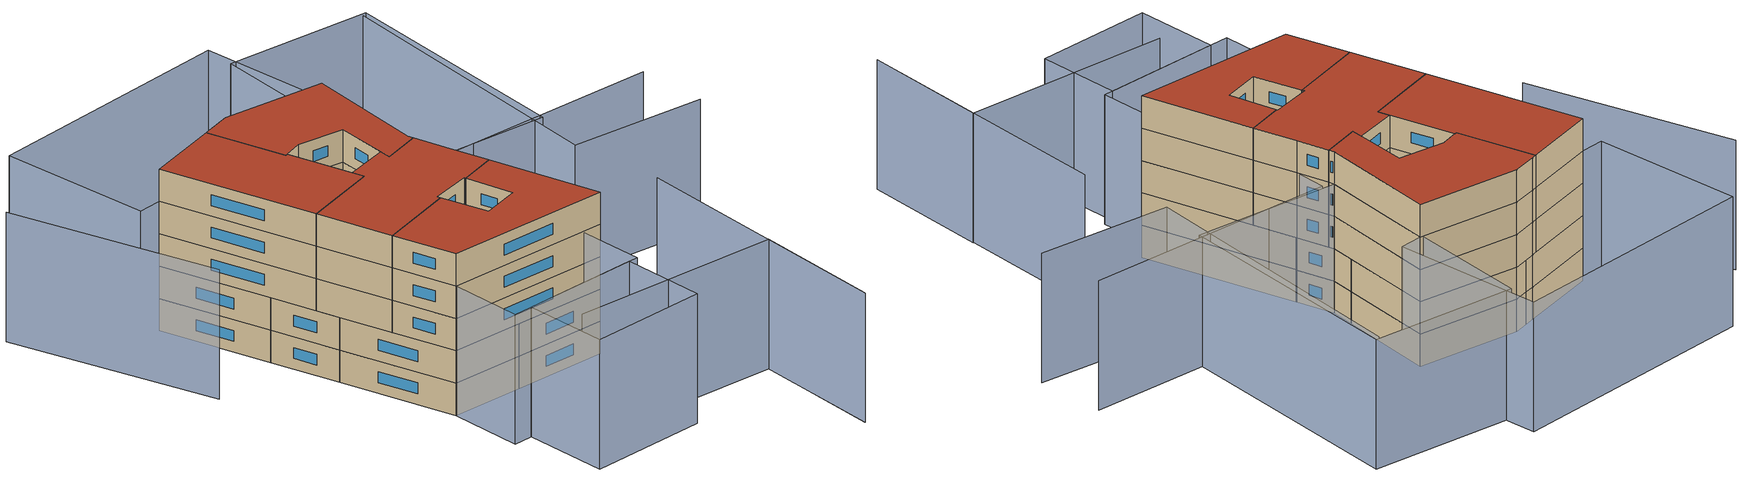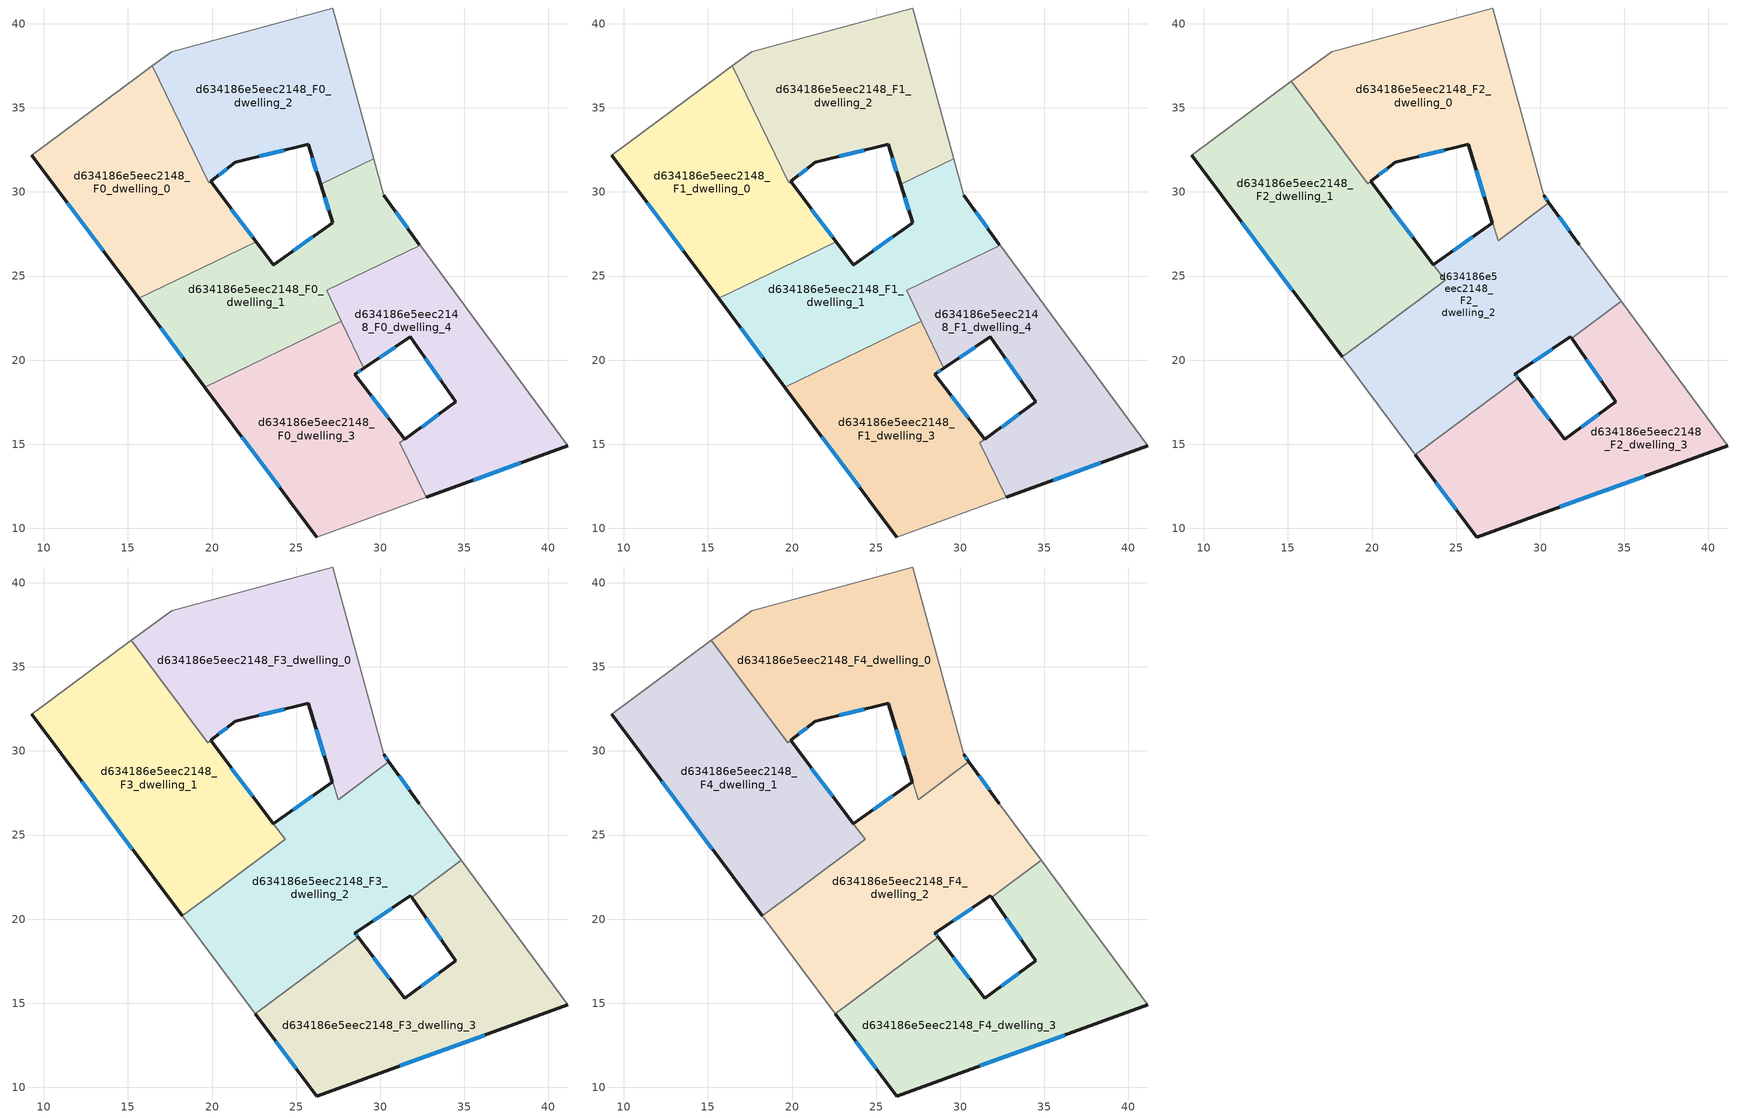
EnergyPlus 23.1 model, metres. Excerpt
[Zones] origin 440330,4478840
d634186e5eec2148_F0_dwelling_0
 floor ground (EU_floor_Construction): 16.45,37.49 19.8,30.54 19.91,30.63 23.64,25.67 22.62,27.03 21.7,26.59 15.63,23.67 9.28,32.19 15.6,36.87 z0
 wall outside (EU_wall_Construction): 9.28,32.19 15.63,23.67 / 23.64,25.67 23.65,25.67 19.91,30.63 z0:3
 wall adiabatic (EU_wall_Construction): 16.45,37.49 15.6,36.87 9.28,32.19 z0:3
 wall to d634186e5eec2148_F0_dwelling_2 (EU_wall_Construction): 19.91,30.63 19.8,30.54 16.45,37.49 z0:3
 wall to d634186e5eec2148_F0_dwelling_1 (EU_wall_Construction): 15.63,23.67 21.7,26.59 22.62,27.03 23.64,25.67 z0:3
 window (EU_Window_Construction): 11.38,29.36 13.53,26.49 / 22.41,27.31 21.15,28.98 z0.99:2.01
d634186e5eec2148_F0_dwelling_1
 floor ground (EU_floor_Construction): 29.61,31.98 30.2,29.79 32.33,26.86 32.36,26.82 26.81,24.15 27.69,22.3 19.57,18.39 15.63,23.67 22.62,27.03 23.65,25.67 27.16,28.16 26.45,30.46 z0
 wall outside (EU_wall_Construction): 26.45,30.46 27.16,28.16 23.65,25.67 / 32.33,26.86 30.2,29.79 / 15.63,23.67 19.57,18.39 z0:3
 wall to d634186e5eec2148_F0_dwelling_2 (EU_wall_Construction): 29.61,31.98 26.45,30.46 z0:3
 wall adiabatic (EU_wall_Construction): 30.2,29.79 29.61,31.98 / 32.36,26.82 32.33,26.86 z0:3
 wall to d634186e5eec2148_F0_dwelling_4 (EU_wall_Construction): 27.69,22.3 26.81,24.15 32.36,26.82 z0:3
 wall to d634186e5eec2148_F0_dwelling_3 (EU_wall_Construction): 19.57,18.39 27.69,22.3 z0:3
 window (EU_Window_Construction): 26.69,29.69 26.92,28.92 / 31.63,27.83 30.91,28.82 / 16.94,21.92 18.26,20.14 / 26,27.33 24.82,26.5 z0.99:2.01
d634186e5eec2148_F0_dwelling_2
 floor ground (EU_floor_Construction): 27.19,40.94 29.61,31.98 26.45,30.46 25.71,32.82 21.38,31.77 19.8,30.54 16.45,37.49 17.61,38.34 z0
 wall outside (EU_wall_Construction): 19.91,30.63 21.38,31.77 25.71,32.82 26.45,30.46 z0:3
 wall adiabatic (EU_wall_Construction): 29.61,31.98 27.19,40.94 17.61,38.34 16.45,37.49 z0:3
 window (EU_Window_Construction): 25.96,32.04 26.21,31.24 / 22.82,32.12 24.28,32.47 / 20.4,31.01 20.9,31.39 z0.99:2.01
d634186e5eec2148_F0_dwelling_3
 floor ground (EU_floor_Construction): 29.03,19.53 28.5,19.17 31.44,15.28 31.17,15.08 32.73,11.85 26.22,9.49 19.57,18.39 27.69,22.3 z0
 wall outside (EU_wall_Construction): 19.57,18.39 26.22,9.49 / 31.44,15.28 28.5,19.17 29.03,19.53 z0:3
 wall adiabatic (EU_wall_Construction): 26.22,9.49 32.73,11.85 z0:3
 wall to d634186e5eec2148_F0_dwelling_4 (EU_wall_Construction): 32.73,11.85 31.17,15.08 31.44,15.28 / 29.03,19.53 27.69,22.3 z0:3
 window (EU_Window_Construction): 21.77,15.44 24.01,12.44 / 28.67,19.29 28.85,19.41 / 30.47,16.57 29.47,17.88 z0.99:2.01
d634186e5eec2148_F0_dwelling_4
 floor ground (EU_floor_Construction): 32.36,26.82 41.15,14.91 32.73,11.85 31.17,15.08 34.48,17.51 31.8,21.4 29.03,19.53 26.81,24.15 z0
 wall outside (EU_wall_Construction): 29.03,19.53 31.8,21.4 34.48,17.51 31.45,15.29 / 32.73,11.85 41.15,14.91 z0:3
 wall adiabatic (EU_wall_Construction): 41.15,14.91 32.36,26.82 z0:3
 window (EU_Window_Construction): 33.47,16.77 32.45,16.02 / 32.69,20.11 33.59,18.8 / 29.95,20.15 30.88,20.78 / 35.52,12.86 38.36,13.89 z0.99:2.01
d634186e5eec2148_F1_dwelling_0
 floor to d634186e5eec2148_F0_dwelling_0 (EU_floor_Construction): 16.45,37.49 19.8,30.54 19.91,30.63 23.64,25.67 22.62,27.03 21.7,26.59 15.63,23.67 9.28,32.19 15.6,36.87 z3
 wall outside (EU_wall_Construction): 9.28,32.19 15.63,23.67 / 23.64,25.67 23.65,25.67 19.91,30.63 z3:6
 wall adiabatic (EU_wall_Construction): 16.45,37.49 15.6,36.87 9.28,32.19 z3:6
 wall to d634186e5eec2148_F1_dwelling_2 (EU_wall_Construction): 19.91,30.63 19.8,30.54 16.45,37.49 z3:6
 wall to d634186e5eec2148_F1_dwelling_1 (EU_wall_Construction): 15.63,23.67 21.7,26.59 22.62,27.03 23.64,25.67 z3:6
 window (EU_Window_Construction): 11.38,29.36 13.53,26.49 / 22.41,27.31 21.15,28.98 z3.99:5.01
d634186e5eec2148_F1_dwelling_1
 floor to d634186e5eec2148_F0_dwelling_1 (EU_floor_Construction): 29.61,31.98 30.2,29.79 32.33,26.86 32.36,26.82 26.81,24.15 27.69,22.3 19.57,18.39 15.63,23.67 22.62,27.03 23.65,25.67 27.16,28.16 26.45,30.46 z3
 wall outside (EU_wall_Construction): 26.45,30.46 27.16,28.16 23.65,25.67 / 32.33,26.86 30.2,29.79 / 15.63,23.67 19.57,18.39 z3:6
 wall to d634186e5eec2148_F1_dwelling_2 (EU_wall_Construction): 29.61,31.98 26.45,30.46 z3:6
 wall adiabatic (EU_wall_Construction): 30.2,29.79 29.61,31.98 / 32.36,26.82 32.33,26.86 z3:6
 wall to d634186e5eec2148_F1_dwelling_4 (EU_wall_Construction): 27.69,22.3 26.81,24.15 32.36,26.82 z3:6
 wall to d634186e5eec2148_F1_dwelling_3 (EU_wall_Construction): 19.57,18.39 27.69,22.3 z3:6
 window (EU_Window_Construction): 26.69,29.69 26.92,28.92 / 31.63,27.83 30.91,28.82 / 16.94,21.92 18.26,20.14 / 26,27.33 24.82,26.5 z3.99:5.01
d634186e5eec2148_F1_dwelling_2
 floor to d634186e5eec2148_F0_dwelling_2 (EU_floor_Construction): 27.19,40.94 29.61,31.98 26.45,30.46 25.71,32.82 21.38,31.77 19.8,30.54 16.45,37.49 17.61,38.34 z3
 wall outside (EU_wall_Construction): 19.91,30.63 21.38,31.77 25.71,32.82 26.45,30.46 z3:6
 wall adiabatic (EU_wall_Construction): 29.61,31.98 27.19,40.94 17.61,38.34 16.45,37.49 z3:6
 window (EU_Window_Construction): 25.96,32.04 26.21,31.24 / 22.82,32.12 24.28,32.47 / 20.4,31.01 20.9,31.39 z3.99:5.01
d634186e5eec2148_F1_dwelling_3
 floor to d634186e5eec2148_F0_dwelling_3 (EU_floor_Construction): 29.03,19.53 28.5,19.17 31.44,15.28 31.17,15.08 32.73,11.85 26.22,9.49 19.57,18.39 27.69,22.3 z3
 wall outside (EU_wall_Construction): 19.57,18.39 26.22,9.49 / 31.44,15.28 28.5,19.17 29.03,19.53 z3:6
 wall adiabatic (EU_wall_Construction): 26.22,9.49 32.73,11.85 z3:6
 wall to d634186e5eec2148_F1_dwelling_4 (EU_wall_Construction): 32.73,11.85 31.17,15.08 31.44,15.28 / 29.03,19.53 27.69,22.3 z3:6
 window (EU_Window_Construction): 21.77,15.44 24.01,12.44 / 28.67,19.29 28.85,19.41 / 30.47,16.57 29.47,17.88 z3.99:5.01
d634186e5eec2148_F1_dwelling_4
 floor to d634186e5eec2148_F0_dwelling_4 (EU_floor_Construction): 32.36,26.82 41.15,14.91 32.73,11.85 31.17,15.08 34.48,17.51 31.8,21.4 29.03,19.53 26.81,24.15 z3
 wall outside (EU_wall_Construction): 29.03,19.53 31.8,21.4 34.48,17.51 31.45,15.29 / 32.73,11.85 41.15,14.91 z3:6
 wall adiabatic (EU_wall_Construction): 41.15,14.91 32.36,26.82 z3:6
 window (EU_Window_Construction): 33.47,16.77 32.45,16.02 / 32.69,20.11 33.59,18.8 / 29.95,20.15 30.88,20.78 / 35.52,12.86 38.36,13.89 z3.99:5.01
d634186e5eec2148_F2_dwelling_0
 floor to d634186e5eec2148_F1_dwelling_2 (EU_floor_Construction): 27.19,40.94 29.61,31.98 26.45,30.46 25.71,32.82 21.38,31.77 19.91,30.63 19.8,30.54 16.45,37.49 17.61,38.34 z6
 floor to d634186e5eec2148_F1_dwelling_0 (EU_floor_Construction): 16.45,37.49 19.8,30.54 19.74,30.5 15.21,36.57 15.6,36.87 z6
 floor to d634186e5eec2148_F1_dwelling_1 (EU_floor_Construction): 29.61,31.98 30.2,29.79 30.52,29.35 27.49,27.1 26.45,30.46 z6
 wall outside (EU_wall_Construction): 19.91,30.63 21.38,31.77 25.71,32.82 27.16,28.17 / 30.52,29.36 30.2,29.79 z6:9
 wall to d634186e5eec2148_F2_dwelling_1 (EU_wall_Construction): 15.21,36.57 19.74,30.5 19.91,30.63 z6:9
 wall adiabatic (EU_wall_Construction): 30.2,29.79 27.19,40.94 17.61,38.34 15.6,36.87 15.21,36.57 z6:9
 wall to d634186e5eec2148_F2_dwelling_2 (EU_wall_Construction): 27.16,28.16 27.49,27.1 30.52,29.36 z6:9
 window (EU_Window_Construction): 26.19,31.28 26.68,29.71 / 22.82,32.12 24.28,32.47 / 20.4,31.01 20.89,31.39 / 30.41,29.5 30.31,29.65 z6.99:8.01
d634186e5eec2148_F2_dwelling_1
 floor outside (EU_floor_Construction): 22.62,27.03 15.63,23.67 21.7,26.59 z6
 floor to d634186e5eec2148_F1_dwelling_0 (EU_floor_Construction): 19.91,30.63 23.62,25.7 22.62,27.03 21.7,26.59 15.63,23.67 9.28,32.19 15.21,36.57 19.74,30.5 z6
 floor to d634186e5eec2148_F1_dwelling_1 (EU_floor_Construction): 23.62,25.7 24.34,24.75 18.23,20.19 15.63,23.67 22.62,27.03 z6
 wall outside (EU_wall_Construction): 9.28,32.19 18.23,20.19 / 23.65,25.67 19.91,30.63 z6:9
 wall adiabatic (EU_wall_Construction): 15.21,36.57 9.28,32.19 z6:9
 wall to d634186e5eec2148_F2_dwelling_2 (EU_wall_Construction): 18.23,20.19 20.32,21.75 / 20.33,21.76 24.34,24.75 23.65,25.67 z6:9
 window (EU_Window_Construction): 12.24,28.21 15.26,24.17 / 22.41,27.31 21.15,28.98 z6.99:8.01
d634186e5eec2148_F2_dwelling_2
 floor to d634186e5eec2148_F1_dwelling_1 (EU_floor_Construction): 30.52,29.35 32.33,26.86 32.36,26.82 26.81,24.15 27.69,22.3 19.57,18.39 18.23,20.19 24.34,24.75 23.65,25.67 27.16,28.16 27.49,27.1 z6
 floor to d634186e5eec2148_F1_dwelling_3 (EU_floor_Construction): 27.69,22.3 29.03,19.53 28.5,19.17 28.68,18.93 22.57,14.38 19.57,18.39 z6
 floor to d634186e5eec2148_F1_dwelling_4 (EU_floor_Construction): 32.36,26.82 34.81,23.5 31.86,21.3 31.8,21.4 29.03,19.53 26.81,24.15 z6
 wall outside (EU_wall_Construction): 28.68,18.93 28.5,19.17 31.8,21.4 31.86,21.3 / 27.16,28.16 23.65,25.67 / 32.33,26.86 30.52,29.36 z6:9
 wall to d634186e5eec2148_F2_dwelling_3 (EU_wall_Construction): 22.57,14.38 28.68,18.93 / 31.86,21.3 34.81,23.5 z6:9
 wall adiabatic (EU_wall_Construction): 18.23,20.19 22.57,14.38 / 34.81,23.5 32.33,26.86 z6:9
 window (EU_Window_Construction): 29.59,19.91 30.7,20.66 / 28.62,19.01 28.56,19.09 / 26,27.33 24.81,26.49 / 31.73,27.69 31.12,28.53 z6.99:8.01
d634186e5eec2148_F2_dwelling_3
 floor to d634186e5eec2148_F1_dwelling_3 (EU_floor_Construction): 31.44,15.28 31.17,15.08 32.73,11.85 26.22,9.49 22.57,14.38 28.68,18.93 z6
 floor to d634186e5eec2148_F1_dwelling_4 (EU_floor_Construction): 34.81,23.5 41.15,14.91 32.73,11.85 31.17,15.08 34.48,17.51 31.86,21.3 z6
 wall outside (EU_wall_Construction): 31.86,21.3 34.48,17.51 31.44,15.28 28.68,18.93 / 22.57,14.38 26.22,9.49 41.15,14.91 z6:9
 wall adiabatic (EU_wall_Construction): 41.15,14.91 34.81,23.5 z6:9
 window (EU_Window_Construction): 30.53,16.49 29.59,17.72 / 33.47,16.77 32.45,16.02 / 32.73,20.05 33.61,18.77 / 31.16,11.28 36.2,13.11 / 23.78,12.75 25.01,11.11 z6.99:8.01
d634186e5eec2148_F3_dwelling_0
 floor to d634186e5eec2148_F2_dwelling_0 (EU_floor_Construction): 27.19,40.94 30.2,29.79 30.52,29.36 27.49,27.1 25.71,32.82 21.38,31.77 19.91,30.63 19.74,30.5 15.21,36.57 15.6,36.87 17.61,38.34 z9
 wall outside (EU_wall_Construction): 19.91,30.63 21.38,31.77 25.71,32.82 27.16,28.17 / 30.52,29.36 30.2,29.79 z9:12
 wall to d634186e5eec2148_F3_dwelling_1 (EU_wall_Construction): 15.21,36.57 19.74,30.5 19.91,30.63 z9:12
 wall adiabatic (EU_wall_Construction): 30.2,29.79 27.19,40.94 17.61,38.34 15.6,36.87 15.21,36.57 z9:12
 wall to d634186e5eec2148_F3_dwelling_2 (EU_wall_Construction): 27.16,28.16 27.49,27.1 30.52,29.36 z9:12
 window (EU_Window_Construction): 26.19,31.28 26.68,29.71 / 22.82,32.12 24.28,32.47 / 20.4,31.01 20.89,31.39 / 30.41,29.5 30.31,29.65 z9.99:11.01
d634186e5eec2148_F3_dwelling_1
 floor to d634186e5eec2148_F2_dwelling_1 (EU_floor_Construction): 19.91,30.63 24.34,24.75 18.23,20.19 9.28,32.19 15.21,36.57 19.74,30.5 z9
 wall outside (EU_wall_Construction): 9.28,32.19 18.23,20.19 / 23.65,25.67 19.91,30.63 z9:12
 wall adiabatic (EU_wall_Construction): 15.21,36.57 9.28,32.19 z9:12
 wall to d634186e5eec2148_F3_dwelling_2 (EU_wall_Construction): 18.23,20.19 20.32,21.75 / 20.33,21.76 24.34,24.75 23.65,25.67 z9:12
 window (EU_Window_Construction): 12.24,28.21 15.26,24.17 / 22.41,27.31 21.15,28.98 z9.99:11.01
d634186e5eec2148_F3_dwelling_2
 floor to d634186e5eec2148_F2_dwelling_2 (EU_floor_Construction): 32.33,26.86 34.81,23.5 31.86,21.3 31.8,21.4 28.5,19.17 28.68,18.93 22.57,14.38 18.23,20.19 24.34,24.75 23.65,25.67 27.16,28.16 27.49,27.1 30.52,29.36 z9
 wall outside (EU_wall_Construction): 28.68,18.93 28.5,19.17 31.8,21.4 31.86,21.3 / 27.16,28.16 23.65,25.67 / 32.33,26.86 30.52,29.36 z9:12
 wall to d634186e5eec2148_F3_dwelling_3 (EU_wall_Construction): 22.57,14.38 28.68,18.93 / 31.86,21.3 34.81,23.5 z9:12
 wall adiabatic (EU_wall_Construction): 18.23,20.19 22.57,14.38 / 34.81,23.5 32.33,26.86 z9:12
 window (EU_Window_Construction): 29.59,19.91 30.7,20.66 / 28.62,19.01 28.56,19.09 / 26,27.33 24.81,26.49 / 31.73,27.69 31.12,28.53 z9.99:11.01
d634186e5eec2148_F3_dwelling_3
 floor to d634186e5eec2148_F2_dwelling_3 (EU_floor_Construction): 34.81,23.5 41.15,14.91 26.22,9.49 22.57,14.38 28.68,18.93 31.44,15.28 34.48,17.51 31.86,21.3 z9
 wall outside (EU_wall_Construction): 31.86,21.3 34.48,17.51 31.44,15.28 28.68,18.93 / 22.57,14.38 26.22,9.49 41.15,14.91 z9:12
 wall adiabatic (EU_wall_Construction): 41.15,14.91 34.81,23.5 z9:12
 window (EU_Window_Construction): 30.53,16.49 29.59,17.72 / 33.47,16.77 32.45,16.02 / 32.73,20.05 33.61,18.77 / 31.16,11.28 36.2,13.11 / 23.78,12.75 25.01,11.11 z9.99:11.01
d634186e5eec2148_F4_dwelling_0
 floor to d634186e5eec2148_F3_dwelling_0 (EU_floor_Construction): 27.19,40.94 30.2,29.79 30.52,29.36 27.49,27.1 25.71,32.82 21.38,31.77 19.91,30.63 19.74,30.5 15.21,36.57 15.6,36.87 17.61,38.34 z12
 wall outside (EU_wall_Construction): 19.91,30.63 21.38,31.77 25.71,32.82 27.16,28.17 / 30.52,29.36 30.2,29.79 z12:15
 wall to d634186e5eec2148_F4_dwelling_1 (EU_wall_Construction): 15.21,36.57 19.74,30.5 19.91,30.63 z12:15
 wall adiabatic (EU_wall_Construction): 30.2,29.79 27.19,40.94 17.61,38.34 15.6,36.87 15.21,36.57 z12:15
 wall to d634186e5eec2148_F4_dwelling_2 (EU_wall_Construction): 27.16,28.16 27.49,27.1 30.52,29.36 z12:15
 window (EU_Window_Construction): 26.19,31.28 26.68,29.71 / 22.82,32.12 24.28,32.47 / 20.4,31.01 20.89,31.39 / 30.41,29.5 30.31,29.65 z12.99:14.01
 roof outside (EU_roof_Construction): 30.52,29.36 30.2,29.79 27.19,40.94 17.61,38.34 15.6,36.87 15.21,36.57 19.74,30.5 19.91,30.63 21.38,31.77 25.71,32.82 27.49,27.1 z15
d634186e5eec2148_F4_dwelling_1
 floor to d634186e5eec2148_F3_dwelling_1 (EU_floor_Construction): 19.91,30.63 24.34,24.75 18.23,20.19 9.28,32.19 15.21,36.57 19.74,30.5 z12
 wall outside (EU_wall_Construction): 9.28,32.19 18.23,20.19 / 23.65,25.67 19.91,30.63 z12:15
 wall adiabatic (EU_wall_Construction): 15.21,36.57 9.28,32.19 z12:15
 wall to d634186e5eec2148_F4_dwelling_2 (EU_wall_Construction): 18.23,20.19 20.32,21.75 / 20.33,21.76 24.34,24.75 23.65,25.67 z12:15
 window (EU_Window_Construction): 12.24,28.21 15.26,24.17 / 22.41,27.31 21.15,28.98 z12.99:14.01
 roof outside (EU_roof_Construction): 24.34,24.75 19.91,30.63 19.74,30.5 15.21,36.57 9.28,32.19 18.23,20.19 z15
d634186e5eec2148_F4_dwelling_2
 floor to d634186e5eec2148_F3_dwelling_2 (EU_floor_Construction): 32.33,26.86 34.81,23.5 31.86,21.3 31.8,21.4 28.5,19.17 28.68,18.93 22.57,14.38 18.23,20.19 24.34,24.75 23.65,25.67 27.16,28.16 27.49,27.1 30.52,29.36 z12
 wall outside (EU_wall_Construction): 28.68,18.93 28.5,19.17 31.8,21.4 31.86,21.3 / 27.16,28.16 23.65,25.67 / 32.33,26.86 30.52,29.36 z12:15
 wall to d634186e5eec2148_F4_dwelling_3 (EU_wall_Construction): 22.57,14.38 28.68,18.93 / 31.86,21.3 34.81,23.5 z12:15
 wall adiabatic (EU_wall_Construction): 18.23,20.19 22.57,14.38 / 34.81,23.5 32.33,26.86 z12:15
 window (EU_Window_Construction): 29.59,19.91 30.7,20.66 / 28.62,19.01 28.56,19.09 / 26,27.33 24.81,26.49 / 31.73,27.69 31.12,28.53 z12.99:14.01
 roof outside (EU_roof_Construction): 31.86,21.3 34.81,23.5 32.33,26.86 30.52,29.36 27.49,27.1 27.16,28.16 23.65,25.67 24.34,24.75 18.23,20.19 22.57,14.38 28.68,18.93 28.5,19.17 31.8,21.4 z15
d634186e5eec2148_F4_dwelling_3
 floor to d634186e5eec2148_F3_dwelling_3 (EU_floor_Construction): 34.81,23.5 41.15,14.91 26.22,9.49 22.57,14.38 28.68,18.93 31.44,15.28 34.48,17.51 31.86,21.3 z12
 wall outside (EU_wall_Construction): 31.86,21.3 34.48,17.51 31.44,15.28 28.68,18.93 / 22.57,14.38 26.22,9.49 41.15,14.91 z12:15
 wall adiabatic (EU_wall_Construction): 41.15,14.91 34.81,23.5 z12:15
 window (EU_Window_Construction): 30.53,16.49 29.59,17.72 / 33.47,16.77 32.45,16.02 / 32.73,20.05 33.61,18.77 / 31.16,11.28 36.2,13.11 / 23.78,12.75 25.01,11.11 z12.99:14.01
 roof outside (EU_roof_Construction): 41.15,14.91 34.81,23.5 31.86,21.3 34.48,17.51 31.44,15.28 28.68,18.93 22.57,14.38 26.22,9.49 z15
shading: 33.89,1.08 52.91,7.31 / 52.91,7.31 56.68,-4.21 / 37.1,13.46 31.3,29.78 / 31.3,29.78 54.35,37.97 / -3.02,35.19 9.35,19.44 / 56.84,31.8 44.4,28.33 / 44.4,28.33 36.81,55.58 / 56.69,-4.22 48.49,20.64 / 43.95,0.8 33.57,-3.52 / 33.57,-3.52 30.52,3.81 / 30.52,3.81 40.91,8.13 / 40.91,8.13 43.95,0.8 / 41.73,8.42 28.83,3.12 / 28.83,3.12 26.22,9.49 / 26.22,9.49 39.12,14.79 / 39.12,14.79 41.73,8.42 / 29.17,41.9 7.21,31.18 / 7.21,31.18 0.9,44.11 / 0.9,44.11 22.85,54.83 / 22.85,54.83 29.17,41.9 / 43.77,33.79 30.2,29.79 / 30.2,29.79 23.66,51.98 / 23.66,51.98 37.22,55.98 / 37.22,55.98 43.77,33.79 z0:12
[Building]
EU S2 Campaign: North Axis=0; Terrain=City; Solar Distribution=FullExterior
[Site:Location]
Madrid: Latitude=40.5; Longitude=-3.5; Time Zone=1; Elevation=609
[SizingPeriod:WeatherFileDays]
AnnualSizingPeriod: Begin Month=1; Begin Day of Month=1; End Month=12; End Day of Month=31; Day of Week for Start Day=Monday; Use Weather File Daylight Saving Period=No; Use Weather File Rain and Snow Indicators=No
[MATERIAL]
EU_InternalMass_Material: Roughness=MediumRough; Thickness=0.1; Conductivity=1; Density=1800; Specific Heat=900; Thermal Absorptance=0.9; Solar Absorptance=0.7; Visible Absorptance=0.7
[MATERIAL:NOMASS] Roughness=MediumRough; Thermal Absorptance=0.9; Solar Absorptance=0.7; Visible Absorptance=0.7
Name | Thermal Resistance
EU_wall_NoMass | 0.609216
EU_roof_NoMass | 0.513268
EU_floor_NoMass | 0.568163
[WINDOWMATERIAL:SIMPLEGLAZINGSYSTEM]
EU_Window_SimpleGlazing: UFactor=5.50606; Solar Heat Gain Coefficient=0.85; Visible Transmittance=0.85
[CONSTRUCTION]
EU_wall_Construction: EU_wall_NoMass
EU_roof_Construction: EU_roof_NoMass
EU_floor_Construction: EU_floor_NoMass
EU_InternalMass_Construction: EU_InternalMass_Material
EU_Window_Construction: EU_Window_SimpleGlazing
[ZONE] Type=1; Multiplier=1; Ceiling Height=autocalculate; Floor Area=autocalculate; Part of Total Floor Area=Yes
Name | Volume
d634186e5eec2148_F0_dwelling_0; d634186e5eec2148_F1_dwelling_0 | 272.138
d634186e5eec2148_F2_dwelling_0; d634186e5eec2148_F3_dwelling_0; d634186e5eec2148_F4_dwelling_0 | 311.539
d634186e5eec2148_F0_dwelling_1; d634186e5eec2148_F1_dwelling_1 | 260.676
d634186e5eec2148_F2_dwelling_1; d634186e5eec2148_F3_dwelling_1; d634186e5eec2148_F4_dwelling_1 | 335.965
d634186e5eec2148_F0_dwelling_2; d634186e5eec2148_F1_dwelling_2 | 260.529
d634186e5eec2148_F2_dwelling_2; d634186e5eec2148_F3_dwelling_2; d634186e5eec2148_F4_dwelling_2 | 344.195
d634186e5eec2148_F0_dwelling_3; d634186e5eec2148_F1_dwelling_3 | 265.304
d634186e5eec2148_F2_dwelling_3; d634186e5eec2148_F3_dwelling_3; d634186e5eec2148_F4_dwelling_3 | 330.567
d634186e5eec2148_F0_dwelling_4; d634186e5eec2148_F1_dwelling_4 | 263.566
[INTERNALMASS] Construction=EU_InternalMass_Construction
Name | Zone or ZoneList | Surface Area
d634186e5eec2148_F0_dwelling_0_EU_InternalMass | d634186e5eec2148_F0_dwelling_0 | 90.7298
d634186e5eec2148_F0_dwelling_1_EU_InternalMass | d634186e5eec2148_F0_dwelling_1 | 86.8933
d634186e5eec2148_F0_dwelling_2_EU_InternalMass | d634186e5eec2148_F0_dwelling_2 | 86.8411
d634186e5eec2148_F0_dwelling_3_EU_InternalMass | d634186e5eec2148_F0_dwelling_3 | 88.4328
d634186e5eec2148_F0_dwelling_4_EU_InternalMass | d634186e5eec2148_F0_dwelling_4 | 87.8667
d634186e5eec2148_F1_dwelling_0_EU_InternalMass | d634186e5eec2148_F1_dwelling_0 | 90.7298
d634186e5eec2148_F1_dwelling_1_EU_InternalMass | d634186e5eec2148_F1_dwelling_1 | 86.8933
d634186e5eec2148_F1_dwelling_2_EU_InternalMass | d634186e5eec2148_F1_dwelling_2 | 86.8411
d634186e5eec2148_F1_dwelling_3_EU_InternalMass | d634186e5eec2148_F1_dwelling_3 | 88.4328
d634186e5eec2148_F1_dwelling_4_EU_InternalMass | d634186e5eec2148_F1_dwelling_4 | 87.8667
d634186e5eec2148_F2_dwelling_0_EU_InternalMass | d634186e5eec2148_F2_dwelling_0 | 103.851
d634186e5eec2148_F2_dwelling_1_EU_InternalMass | d634186e5eec2148_F2_dwelling_1 | 111.993
d634186e5eec2148_F2_dwelling_2_EU_InternalMass | d634186e5eec2148_F2_dwelling_2 | 114.729
d634186e5eec2148_F2_dwelling_3_EU_InternalMass | d634186e5eec2148_F2_dwelling_3 | 110.189
d634186e5eec2148_F3_dwelling_0_EU_InternalMass | d634186e5eec2148_F3_dwelling_0 | 103.851
d634186e5eec2148_F3_dwelling_1_EU_InternalMass | d634186e5eec2148_F3_dwelling_1 | 111.993
d634186e5eec2148_F3_dwelling_2_EU_InternalMass | d634186e5eec2148_F3_dwelling_2 | 114.729
d634186e5eec2148_F3_dwelling_3_EU_InternalMass | d634186e5eec2148_F3_dwelling_3 | 110.189
d634186e5eec2148_F4_dwelling_0_EU_InternalMass | d634186e5eec2148_F4_dwelling_0 | 103.851
d634186e5eec2148_F4_dwelling_1_EU_InternalMass | d634186e5eec2148_F4_dwelling_1 | 111.993
d634186e5eec2148_F4_dwelling_2_EU_InternalMass | d634186e5eec2148_F4_dwelling_2 | 114.729
d634186e5eec2148_F4_dwelling_3_EU_InternalMass | d634186e5eec2148_F4_dwelling_3 | 110.189
[OTHEREQUIPMENT] Fuel Type=Electricity; Design Level Calculation Method=Watts/Area; Power per Zone Floor Area=1; Fraction Latent=0; Fraction Radiant=0; Fraction Lost=0; Carbon Dioxide Generation Rate=0; EndUse Subcategory=EU_Step8_InternalGains
Name | Zone or ZoneList or Space or SpaceList | Schedule
EU_Step8_InternalGain_d634186e5eec2148_F0_dwelling_0_f000 | d634186e5eec2148_F0_dwelling_0 | EU_Step8_GainSchedule_d634186e5eec2148_F0_dwelling_0_f000
EU_Step8_InternalGain_d634186e5eec2148_F0_dwelling_1_f000 | d634186e5eec2148_F0_dwelling_1 | EU_Step8_GainSchedule_d634186e5eec2148_F0_dwelling_1_f000
EU_Step8_InternalGain_d634186e5eec2148_F0_dwelling_2_f000 | d634186e5eec2148_F0_dwelling_2 | EU_Step8_GainSchedule_d634186e5eec2148_F0_dwelling_2_f000
EU_Step8_InternalGain_d634186e5eec2148_F0_dwelling_3_f000 | d634186e5eec2148_F0_dwelling_3 | EU_Step8_GainSchedule_d634186e5eec2148_F0_dwelling_3_f000
EU_Step8_InternalGain_d634186e5eec2148_F0_dwelling_4_f000 | d634186e5eec2148_F0_dwelling_4 | EU_Step8_GainSchedule_d634186e5eec2148_F0_dwelling_4_f000
EU_Step8_InternalGain_d634186e5eec2148_F1_dwelling_0_f000 | d634186e5eec2148_F1_dwelling_0 | EU_Step8_GainSchedule_d634186e5eec2148_F1_dwelling_0_f000
EU_Step8_InternalGain_d634186e5eec2148_F1_dwelling_1_f000 | d634186e5eec2148_F1_dwelling_1 | EU_Step8_GainSchedule_d634186e5eec2148_F1_dwelling_1_f000
EU_Step8_InternalGain_d634186e5eec2148_F1_dwelling_2_f000 | d634186e5eec2148_F1_dwelling_2 | EU_Step8_GainSchedule_d634186e5eec2148_F1_dwelling_2_f000
EU_Step8_InternalGain_d634186e5eec2148_F1_dwelling_3_f000 | d634186e5eec2148_F1_dwelling_3 | EU_Step8_GainSchedule_d634186e5eec2148_F1_dwelling_3_f000
EU_Step8_InternalGain_d634186e5eec2148_F1_dwelling_4_f000 | d634186e5eec2148_F1_dwelling_4 | EU_Step8_GainSchedule_d634186e5eec2148_F1_dwelling_4_f000
EU_Step8_InternalGain_d634186e5eec2148_F2_dwelling_0_f000 | d634186e5eec2148_F2_dwelling_0 | EU_Step8_GainSchedule_d634186e5eec2148_F2_dwelling_0_f000
EU_Step8_InternalGain_d634186e5eec2148_F2_dwelling_1_f000 | d634186e5eec2148_F2_dwelling_1 | EU_Step8_GainSchedule_d634186e5eec2148_F2_dwelling_1_f000
EU_Step8_InternalGain_d634186e5eec2148_F2_dwelling_2_f000 | d634186e5eec2148_F2_dwelling_2 | EU_Step8_GainSchedule_d634186e5eec2148_F2_dwelling_2_f000
EU_Step8_InternalGain_d634186e5eec2148_F2_dwelling_3_f000 | d634186e5eec2148_F2_dwelling_3 | EU_Step8_GainSchedule_d634186e5eec2148_F2_dwelling_3_f000
EU_Step8_InternalGain_d634186e5eec2148_F3_dwelling_0_f000 | d634186e5eec2148_F3_dwelling_0 | EU_Step8_GainSchedule_d634186e5eec2148_F3_dwelling_0_f000
EU_Step8_InternalGain_d634186e5eec2148_F3_dwelling_1_f000 | d634186e5eec2148_F3_dwelling_1 | EU_Step8_GainSchedule_d634186e5eec2148_F3_dwelling_1_f000
EU_Step8_InternalGain_d634186e5eec2148_F3_dwelling_2_f000 | d634186e5eec2148_F3_dwelling_2 | EU_Step8_GainSchedule_d634186e5eec2148_F3_dwelling_2_f000
EU_Step8_InternalGain_d634186e5eec2148_F3_dwelling_3_f000 | d634186e5eec2148_F3_dwelling_3 | EU_Step8_GainSchedule_d634186e5eec2148_F3_dwelling_3_f000
EU_Step8_InternalGain_d634186e5eec2148_F4_dwelling_0_f000 | d634186e5eec2148_F4_dwelling_0 | EU_Step8_GainSchedule_d634186e5eec2148_F4_dwelling_0_f000
EU_Step8_InternalGain_d634186e5eec2148_F4_dwelling_1_f000 | d634186e5eec2148_F4_dwelling_1 | EU_Step8_GainSchedule_d634186e5eec2148_F4_dwelling_1_f000
EU_Step8_InternalGain_d634186e5eec2148_F4_dwelling_2_f000 | d634186e5eec2148_F4_dwelling_2 | EU_Step8_GainSchedule_d634186e5eec2148_F4_dwelling_2_f000
EU_Step8_InternalGain_d634186e5eec2148_F4_dwelling_3_f000 | d634186e5eec2148_F4_dwelling_3 | EU_Step8_GainSchedule_d634186e5eec2148_F4_dwelling_3_f000
[ZONEVENTILATION:DESIGNFLOWRATE] Schedule=EU_AlwaysOn; Design Flow Rate Calculation Method=AirChanges/Hour; Air Changes per Hour=0.752966; Ventilation Type=Natural; Fan Pressure Rise=0; Fan Total Efficiency=1; Constant Term Coefficient=1; Temperature Term Coefficient=0; Velocity Term Coefficient=0; Velocity Squared Term Coefficient=0; Minimum Indoor Temperature=-100; Maximum Indoor Temperature=100; Delta Temperature=-100; Minimum Outdoor Temperature=-100; Maximum Outdoor Temperature=100; Maximum Wind Speed=40
Name | Zone or ZoneList or Space or SpaceList
EU_ConstantAir_d634186e5eec2148_F0_dwelling_0 | d634186e5eec2148_F0_dwelling_0
EU_ConstantAir_d634186e5eec2148_F0_dwelling_1 | d634186e5eec2148_F0_dwelling_1
EU_ConstantAir_d634186e5eec2148_F0_dwelling_2 | d634186e5eec2148_F0_dwelling_2
EU_ConstantAir_d634186e5eec2148_F0_dwelling_3 | d634186e5eec2148_F0_dwelling_3
EU_ConstantAir_d634186e5eec2148_F0_dwelling_4 | d634186e5eec2148_F0_dwelling_4
EU_ConstantAir_d634186e5eec2148_F1_dwelling_0 | d634186e5eec2148_F1_dwelling_0
EU_ConstantAir_d634186e5eec2148_F1_dwelling_1 | d634186e5eec2148_F1_dwelling_1
EU_ConstantAir_d634186e5eec2148_F1_dwelling_2 | d634186e5eec2148_F1_dwelling_2
EU_ConstantAir_d634186e5eec2148_F1_dwelling_3 | d634186e5eec2148_F1_dwelling_3
EU_ConstantAir_d634186e5eec2148_F1_dwelling_4 | d634186e5eec2148_F1_dwelling_4
EU_ConstantAir_d634186e5eec2148_F2_dwelling_0 | d634186e5eec2148_F2_dwelling_0
EU_ConstantAir_d634186e5eec2148_F2_dwelling_1 | d634186e5eec2148_F2_dwelling_1
EU_ConstantAir_d634186e5eec2148_F2_dwelling_2 | d634186e5eec2148_F2_dwelling_2
EU_ConstantAir_d634186e5eec2148_F2_dwelling_3 | d634186e5eec2148_F2_dwelling_3
EU_ConstantAir_d634186e5eec2148_F3_dwelling_0 | d634186e5eec2148_F3_dwelling_0
EU_ConstantAir_d634186e5eec2148_F3_dwelling_1 | d634186e5eec2148_F3_dwelling_1
EU_ConstantAir_d634186e5eec2148_F3_dwelling_2 | d634186e5eec2148_F3_dwelling_2
EU_ConstantAir_d634186e5eec2148_F3_dwelling_3 | d634186e5eec2148_F3_dwelling_3
EU_ConstantAir_d634186e5eec2148_F4_dwelling_0 | d634186e5eec2148_F4_dwelling_0
EU_ConstantAir_d634186e5eec2148_F4_dwelling_1 | d634186e5eec2148_F4_dwelling_1
EU_ConstantAir_d634186e5eec2148_F4_dwelling_2 | d634186e5eec2148_F4_dwelling_2
EU_ConstantAir_d634186e5eec2148_F4_dwelling_3 | d634186e5eec2148_F4_dwelling_3
[HVACTEMPLATE:THERMOSTAT] Constant Heating Setpoint=20; Constant Cooling Setpoint=50
EU_HeatOnly_d634186e5eec2148_F0_dwelling_0; EU_HeatOnly_d634186e5eec2148_F0_dwelling_1; EU_HeatOnly_d634186e5eec2148_F0_dwelling_2; EU_HeatOnly_d634186e5eec2148_F0_dwelling_3; EU_HeatOnly_d634186e5eec2148_F0_dwelling_4; EU_HeatOnly_d634186e5eec2148_F1_dwelling_0; EU_HeatOnly_d634186e5eec2148_F1_dwelling_1; EU_HeatOnly_d634186e5eec2148_F1_dwelling_2; EU_HeatOnly_d634186e5eec2148_F1_dwelling_3; EU_HeatOnly_d634186e5eec2148_F1_dwelling_4; EU_HeatOnly_d634186e5eec2148_F2_dwelling_0; EU_HeatOnly_d634186e5eec2148_F2_dwelling_1; EU_HeatOnly_d634186e5eec2148_F2_dwelling_2; EU_HeatOnly_d634186e5eec2148_F2_dwelling_3; EU_HeatOnly_d634186e5eec2148_F3_dwelling_0; EU_HeatOnly_d634186e5eec2148_F3_dwelling_1; EU_HeatOnly_d634186e5eec2148_F3_dwelling_2; EU_HeatOnly_d634186e5eec2148_F3_dwelling_3; EU_HeatOnly_d634186e5eec2148_F4_dwelling_0; EU_HeatOnly_d634186e5eec2148_F4_dwelling_1; EU_HeatOnly_d634186e5eec2148_F4_dwelling_2; EU_HeatOnly_d634186e5eec2148_F4_dwelling_3
[HVACTEMPLATE:ZONE:IDEALLOADSAIRSYSTEM] System Availability Schedule=EU_AlwaysOn; Maximum Heating Supply Air Temperature=50; Minimum Cooling Supply Air Temperature=13; Maximum Heating Supply Air Humidity Ratio=0.0156; Minimum Cooling Supply Air Humidity Ratio=0.0077; Heating Limit=NoLimit; Cooling Limit=NoLimit; Heating Availability Schedule=EU_AlwaysOn; Cooling Availability Schedule=EU_CoolingOff; Dehumidification Control Type=ConstantSensibleHeatRatio; Cooling Sensible Heat Ratio=0.7; Dehumidification Setpoint=60; Humidification Control Type=None; Humidification Setpoint=30; Outdoor Air Method=None; Outdoor Air Flow Rate per Person=0.00944; Outdoor Air Flow Rate per Zone Floor Area=0; Outdoor Air Flow Rate per Zone=0; Demand Controlled Ventilation Type=None; Outdoor Air Economizer Type=NoEconomizer; Heat Recovery Type=None; Sensible Heat Recovery Effectiveness=0.7; Latent Heat Recovery Effectiveness=0.65
Name | Template Thermostat
d634186e5eec2148_F0_dwelling_0 | EU_HeatOnly_d634186e5eec2148_F0_dwelling_0
d634186e5eec2148_F0_dwelling_1 | EU_HeatOnly_d634186e5eec2148_F0_dwelling_1
d634186e5eec2148_F0_dwelling_2 | EU_HeatOnly_d634186e5eec2148_F0_dwelling_2
d634186e5eec2148_F0_dwelling_3 | EU_HeatOnly_d634186e5eec2148_F0_dwelling_3
d634186e5eec2148_F0_dwelling_4 | EU_HeatOnly_d634186e5eec2148_F0_dwelling_4
d634186e5eec2148_F1_dwelling_0 | EU_HeatOnly_d634186e5eec2148_F1_dwelling_0
d634186e5eec2148_F1_dwelling_1 | EU_HeatOnly_d634186e5eec2148_F1_dwelling_1
d634186e5eec2148_F1_dwelling_2 | EU_HeatOnly_d634186e5eec2148_F1_dwelling_2
d634186e5eec2148_F1_dwelling_3 | EU_HeatOnly_d634186e5eec2148_F1_dwelling_3
d634186e5eec2148_F1_dwelling_4 | EU_HeatOnly_d634186e5eec2148_F1_dwelling_4
d634186e5eec2148_F2_dwelling_0 | EU_HeatOnly_d634186e5eec2148_F2_dwelling_0
d634186e5eec2148_F2_dwelling_1 | EU_HeatOnly_d634186e5eec2148_F2_dwelling_1
d634186e5eec2148_F2_dwelling_2 | EU_HeatOnly_d634186e5eec2148_F2_dwelling_2
d634186e5eec2148_F2_dwelling_3 | EU_HeatOnly_d634186e5eec2148_F2_dwelling_3
d634186e5eec2148_F3_dwelling_0 | EU_HeatOnly_d634186e5eec2148_F3_dwelling_0
d634186e5eec2148_F3_dwelling_1 | EU_HeatOnly_d634186e5eec2148_F3_dwelling_1
d634186e5eec2148_F3_dwelling_2 | EU_HeatOnly_d634186e5eec2148_F3_dwelling_2
d634186e5eec2148_F3_dwelling_3 | EU_HeatOnly_d634186e5eec2148_F3_dwelling_3
d634186e5eec2148_F4_dwelling_0 | EU_HeatOnly_d634186e5eec2148_F4_dwelling_0
d634186e5eec2148_F4_dwelling_1 | EU_HeatOnly_d634186e5eec2148_F4_dwelling_1
d634186e5eec2148_F4_dwelling_2 | EU_HeatOnly_d634186e5eec2148_F4_dwelling_2
d634186e5eec2148_F4_dwelling_3 | EU_HeatOnly_d634186e5eec2148_F4_dwelling_3
[SIZING:ZONE] Zone Cooling Design Supply Air Temperature Input Method=SupplyAirTemperature; Zone Cooling Design Supply Air Temperature=13; Zone Heating Design Supply Air Temperature Input Method=SupplyAirTemperature; Zone Heating Design Supply Air Temperature=50; Zone Cooling Design Supply Air Humidity Ratio=0.008; Zone Heating Design Supply Air Humidity Ratio=0.008; Cooling Design Air Flow Method=DesignDay; Cooling Design Air Flow Rate=0; Cooling Minimum Air Flow per Zone Floor Area=0.000762; Cooling Minimum Air Flow=0; Cooling Minimum Air Flow Fraction=0.2; Heating Design Air Flow Method=DesignDay; Heating Design Air Flow Rate=0; Heating Maximum Air Flow per Zone Floor Area=0.002032; Heating Maximum Air Flow=0.141576; Heating Maximum Air Flow Fraction=0.3; Account for Dedicated Outdoor Air System=No; Dedicated Outdoor Air System Control Strategy=NeutralSupplyAir; Dedicated Outdoor Air Low Setpoint Temperature for Design=autosize; Dedicated Outdoor Air High Setpoint Temperature for Design=autosize; Zone Load Sizing Method=Sensible Load Only No Latent Load; Zone Latent Cooling Design Supply Air Humidity Ratio Input Method=HumidityRatioDifference; Zone Cooling Design Supply Air Humidity Ratio Difference=0.005; Zone Latent Heating Design Supply Air Humidity Ratio Input Method=HumidityRatioDifference; Zone Humidification Design Supply Air Humidity Ratio Difference=0.005
d634186e5eec2148_F0_dwelling_0; d634186e5eec2148_F0_dwelling_1; d634186e5eec2148_F0_dwelling_2; d634186e5eec2148_F0_dwelling_3; d634186e5eec2148_F0_dwelling_4; d634186e5eec2148_F1_dwelling_0; d634186e5eec2148_F1_dwelling_1; d634186e5eec2148_F1_dwelling_2; d634186e5eec2148_F1_dwelling_3; d634186e5eec2148_F1_dwelling_4; d634186e5eec2148_F2_dwelling_0; d634186e5eec2148_F2_dwelling_1; d634186e5eec2148_F2_dwelling_2; d634186e5eec2148_F2_dwelling_3; d634186e5eec2148_F3_dwelling_0; d634186e5eec2148_F3_dwelling_1; d634186e5eec2148_F3_dwelling_2; d634186e5eec2148_F3_dwelling_3; d634186e5eec2148_F4_dwelling_0; d634186e5eec2148_F4_dwelling_1; d634186e5eec2148_F4_dwelling_2; d634186e5eec2148_F4_dwelling_3
[SCHEDULE:CONSTANT]
Name | Hourly Value
EU_AlwaysOn | 1
EU_CoolingOff | 0
[SCHEDULE:FILE] Column Number=1; Rows to Skip at Top=0; Number of Hours of Data=8760; Column Separator=Comma; Interpolate to Timestep=No; Minutes per Item=60; Adjust Schedule for Daylight Savings=Yes
Name | File
EU_Step8_GainSchedule_d634186e5eec2148_F0_dwelling_0_f000 | ../../schedules/d634186e5eec2148/d634186e5eec2148_F0_dwelling_0_f000_gain.csv
EU_Step8_GainSchedule_d634186e5eec2148_F0_dwelling_1_f000 | ../../schedules/d634186e5eec2148/d634186e5eec2148_F0_dwelling_1_f000_gain.csv
EU_Step8_GainSchedule_d634186e5eec2148_F0_dwelling_2_f000 | ../../schedules/d634186e5eec2148/d634186e5eec2148_F0_dwelling_2_f000_gain.csv
EU_Step8_GainSchedule_d634186e5eec2148_F0_dwelling_3_f000 | ../../schedules/d634186e5eec2148/d634186e5eec2148_F0_dwelling_3_f000_gain.csv
EU_Step8_GainSchedule_d634186e5eec2148_F0_dwelling_4_f000 | ../../schedules/d634186e5eec2148/d634186e5eec2148_F0_dwelling_4_f000_gain.csv
EU_Step8_GainSchedule_d634186e5eec2148_F1_dwelling_0_f000 | ../../schedules/d634186e5eec2148/d634186e5eec2148_F1_dwelling_0_f000_gain.csv
EU_Step8_GainSchedule_d634186e5eec2148_F1_dwelling_1_f000 | ../../schedules/d634186e5eec2148/d634186e5eec2148_F1_dwelling_1_f000_gain.csv
EU_Step8_GainSchedule_d634186e5eec2148_F1_dwelling_2_f000 | ../../schedules/d634186e5eec2148/d634186e5eec2148_F1_dwelling_2_f000_gain.csv
EU_Step8_GainSchedule_d634186e5eec2148_F1_dwelling_3_f000 | ../../schedules/d634186e5eec2148/d634186e5eec2148_F1_dwelling_3_f000_gain.csv
EU_Step8_GainSchedule_d634186e5eec2148_F1_dwelling_4_f000 | ../../schedules/d634186e5eec2148/d634186e5eec2148_F1_dwelling_4_f000_gain.csv
EU_Step8_GainSchedule_d634186e5eec2148_F2_dwelling_0_f000 | ../../schedules/d634186e5eec2148/d634186e5eec2148_F2_dwelling_0_f000_gain.csv
EU_Step8_GainSchedule_d634186e5eec2148_F2_dwelling_1_f000 | ../../schedules/d634186e5eec2148/d634186e5eec2148_F2_dwelling_1_f000_gain.csv
EU_Step8_GainSchedule_d634186e5eec2148_F2_dwelling_2_f000 | ../../schedules/d634186e5eec2148/d634186e5eec2148_F2_dwelling_2_f000_gain.csv
EU_Step8_GainSchedule_d634186e5eec2148_F2_dwelling_3_f000 | ../../schedules/d634186e5eec2148/d634186e5eec2148_F2_dwelling_3_f000_gain.csv
EU_Step8_GainSchedule_d634186e5eec2148_F3_dwelling_0_f000 | ../../schedules/d634186e5eec2148/d634186e5eec2148_F3_dwelling_0_f000_gain.csv
EU_Step8_GainSchedule_d634186e5eec2148_F3_dwelling_1_f000 | ../../schedules/d634186e5eec2148/d634186e5eec2148_F3_dwelling_1_f000_gain.csv
EU_Step8_GainSchedule_d634186e5eec2148_F3_dwelling_2_f000 | ../../schedules/d634186e5eec2148/d634186e5eec2148_F3_dwelling_2_f000_gain.csv
EU_Step8_GainSchedule_d634186e5eec2148_F3_dwelling_3_f000 | ../../schedules/d634186e5eec2148/d634186e5eec2148_F3_dwelling_3_f000_gain.csv
EU_Step8_GainSchedule_d634186e5eec2148_F4_dwelling_0_f000 | ../../schedules/d634186e5eec2148/d634186e5eec2148_F4_dwelling_0_f000_gain.csv
EU_Step8_GainSchedule_d634186e5eec2148_F4_dwelling_1_f000 | ../../schedules/d634186e5eec2148/d634186e5eec2148_F4_dwelling_1_f000_gain.csv
EU_Step8_GainSchedule_d634186e5eec2148_F4_dwelling_2_f000 | ../../schedules/d634186e5eec2148/d634186e5eec2148_F4_dwelling_2_f000_gain.csv
EU_Step8_GainSchedule_d634186e5eec2148_F4_dwelling_3_f000 | ../../schedules/d634186e5eec2148/d634186e5eec2148_F4_dwelling_3_f000_gain.csv
